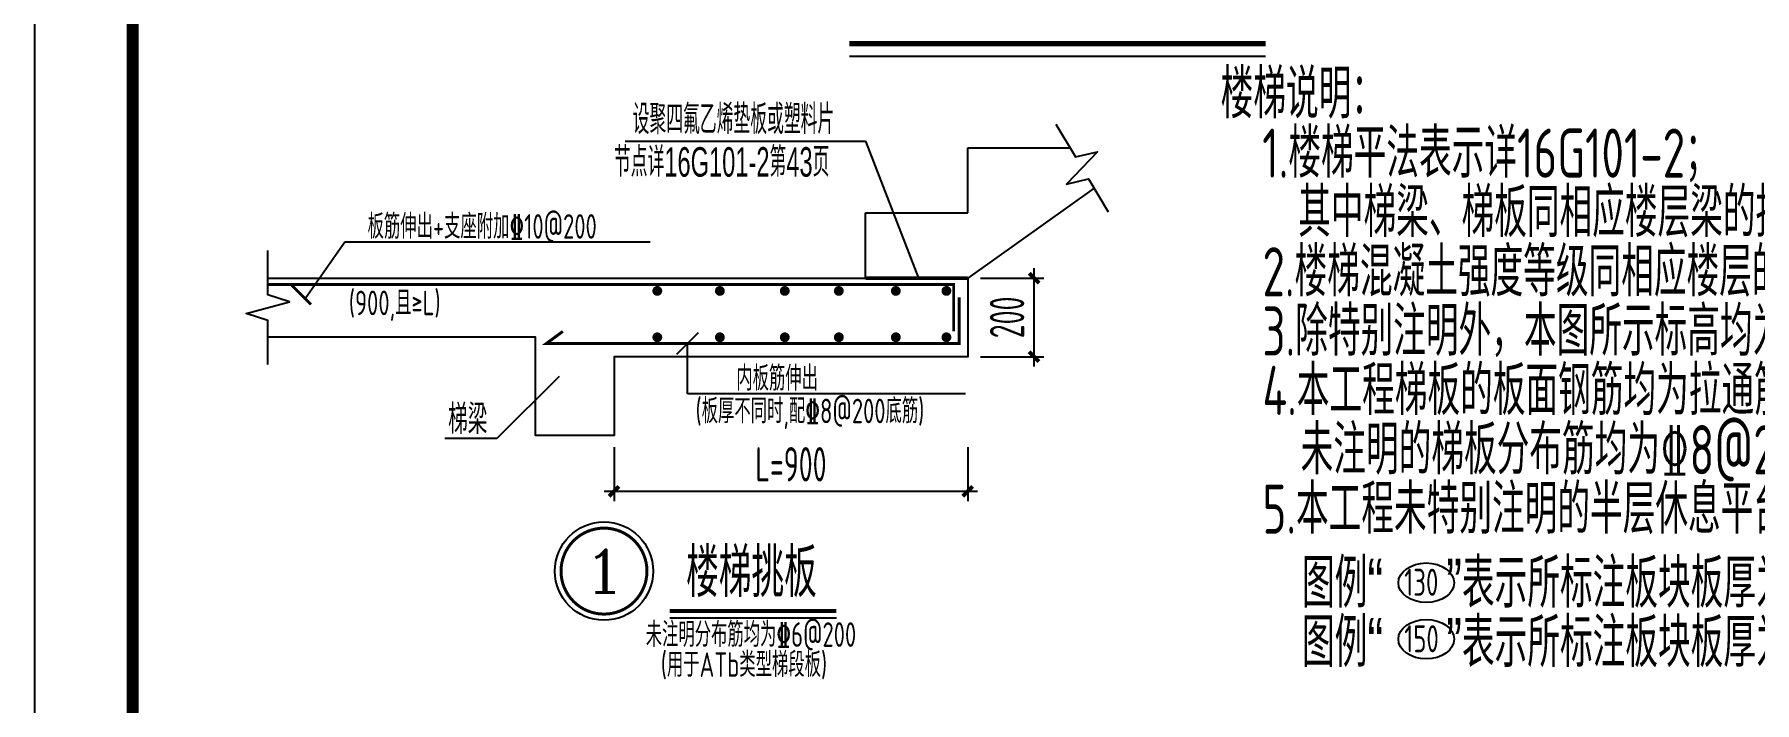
# Model space of a CAD drawing. Extents: x -441005 to 725361, y -182459 to 319313.
# Drawn here: x 437900 to 455408, y -125720 to -118919 of the extents above; entities that cross this region are included whole.
import ezdxf
from ezdxf.enums import TextEntityAlignment as Align

# ---------------------------------------------------------------- set-up
doc = ezdxf.new("R2010")
doc.units = 0
doc.header["$LTSCALE"] = 100
doc.linetypes.add('CONTINOUS', pattern=[0])
doc.layers.get('0').update_dxf_attribs({"linetype": 'CONTINUOUS'})
doc.layers.get('Defpoints').update_dxf_attribs({"linetype": 'CONTINUOUS'})
for name, color, linetype in [('B板筋标注', 7, 'CONTINUOUS'), ('D大样&索引', 7, 'CONTINUOUS'), ('REIN', 1, 'CONTINUOUS'), ('S说明&图名', 4, 'CONTINUOUS'), ('TEXT', 7, 'CONTINUOUS'), ('THIN', 7, 'CONTINUOUS'), ('图框', 7, 'CONTINUOUS')]:
    doc.layers.add(name, color=color, linetype=linetype)
doc.styles.add('COMP', font='COMPLEX', dxfattribs={"bigfont": 'hztxt'})
doc.styles.add('TSSD_Dimension', font='tssdeng.shx', dxfattribs={"width": 0.62, "bigfont": '1.shx'})
doc.styles.add('TSSD_Rein', font='Tssdeng.shx', dxfattribs={"width": 0.7, "bigfont": '1.shx'})
doc.styles.add('梁平法', font='xxxxx.shx', dxfattribs={"bigfont": 'dxfs.shx'})
doc.dimstyles.new('TSSD_25_100', dxfattribs={"dimtxt": 350, "dimasz": 100, "dimexe": 100, "dimexo": 50, "dimgap": 100, "dimtad": 1, "dimdec": 0, "dimlfac": 0.25, "dimzin": 0, "dimdsep": 46, "dimtxsty": 'TSSD_Dimension', "dimblk": 'ARCHTICK', "dimcen": 0, "dimdle": 100, "dimclrt": 7, "dimadec": 0, "dimazin": 0, "dimtfac": 1, "dimtdec": 0, "dimtix": 1, "dimtmove": 2, "dimatfit": 3, "dimfxl": 0, "dimtolj": 1, "dimtzin": 0, "dimarcsym": 0})

# ---------------------------------------------------------------- blocks, each defined once
blk = doc.blocks.new('A2+1_2')
at = {"layer": '图框'}
blk.add_lwpolyline([(0, 0), (89100, 0), (89100, 42000), (0, 42000)], close=True, dxfattribs=at)
at = {"layer": '图框', "const_width": 120}
blk.add_lwpolyline([(2500, 1000), (88100, 1000), (88100, 41000), (2500, 41000)], close=True, dxfattribs=at)
blk = doc.blocks.new('_INDEX1')
at = {"const_width": 0.035}
blk.add_lwpolyline([(-0.5, 0, 1), (0.5, 0, 1)], format="xyb", close=True, dxfattribs=at)
at = {"style": 'COMP', "width": 2.333333}
blk.add_attdef('1', text='', height=0.5, dxfattribs=at).set_placement((-0.25, -0.25), (0.25, -0.25), align=Align.FIT)
blk = doc.blocks.new('_ArchTick')
at = {"color": 0, "linetype": 'ByBlock', "const_width": 0.4}
blk.add_lwpolyline([(-0.5, -0.5), (0.5, 0.5)], dxfattribs=at)
blk = doc.blocks.new('*D1521')
at = {"layer": 'Defpoints', "color": 0}
for p in [(536106, -140155), (536700, -140155), (536106, -140955)]:
    blk.add_point(p, dxfattribs=at)
at = {"layer": 'D大样&索引', "color": 0, "lineweight": -2}
for p, q in [((536700, -141055), (536700, -140055)), ((536156, -140155), (536800, -140155)), ((536156, -140955), (536800, -140955))]:
    blk.add_line(p, q, dxfattribs=at)
at = {"layer": 'D大样&索引', "color": 0, "lineweight": -2, "xscale": 100, "yscale": 100, "zscale": 100}
for p, rotation in [((536700, -140155), 90), ((536700, -140955), 270)]:
    blk.add_blockref('_ArchTick', p, dxfattribs=dict(at, rotation=rotation))
at = {"layer": 'D大样&索引', "color": 7, "insert": (536425, -140555), "char_height": 350, "attachment_point": 5, "rotation": 90, "style": 'TSSD_Dimension'}
blk.add_mtext('\\A1;200', dxfattribs=at)
blk = doc.blocks.new('*D1522')
at = {"layer": 'Defpoints', "color": 0}
for p in [(532425, -141827), (536025, -141827), (536025, -142325)]:
    blk.add_point(p, dxfattribs=at)
at = {"layer": 'D大样&索引', "color": 0, "lineweight": -2}
for p, q in [((532425, -141877), (532425, -142425)), ((536025, -141877), (536025, -142425)), ((532325, -142325), (536125, -142325))]:
    blk.add_line(p, q, dxfattribs=at)
at = {"layer": 'D大样&索引', "color": 0, "lineweight": -2, "xscale": 100, "yscale": 100, "zscale": 100, "rotation": 180}
blk.add_blockref('_ArchTick', (532425, -142325), dxfattribs=at)
at = {"layer": 'D大样&索引', "color": 0, "lineweight": -2, "xscale": 100, "yscale": 100, "zscale": 100}
blk.add_blockref('_ArchTick', (536025, -142325), dxfattribs=at)
at = {"layer": 'D大样&索引', "color": 7, "insert": (534225, -142050), "char_height": 350, "attachment_point": 5, "style": 'TSSD_Dimension'}
blk.add_mtext('\\A1;L=900', dxfattribs=at)
blk = doc.blocks.new('A$C68C52D03')
at = {"layer": 'D大样&索引'}
for p, q in [((7345, 4722.4), (7345, 5386.4)), ((7345, 5386.4), (8385, 5386.4)), ((8630.1, 4973.7), (7345, 4058.4)), ((6305, 4058.4), (6305, 4722.4)), ((6305, 4722.4), (7345, 4722.4)), ((3184.7, 3058.6), (2550, 2425.9)), ((2550, 2425.9), (2021.5, 2425.9))]:
    blk.add_line(p, q, dxfattribs=at)
at = {"layer": 'D大样&索引', "color": 7}
for p, q in [((1006.1, 4426.1), (602.3, 3848)), ((4113, 4426.1), (1006.1, 4426.1)), ((4382.3, 3284.3), (4602.6, 3504.6)), ((4492.5, 2880.4), (4492.5, 3394.4)), ((7321.6, 2880.4), (4492.5, 2880.4))]:
    blk.add_line(p, q, dxfattribs=at)
at = {"layer": 'D大样&索引'}
blk.add_lwpolyline([(220, 4058.4), (7345, 4058.4), (7345, 3258.4), (3745, 3258.4), (3745, 2458.4), (2945, 2458.4), (2945, 3458.4), (220, 3458.4)], dxfattribs=at)
at = {"layer": 'D大样&索引', "const_width": 40}
blk.add_lwpolyline([(6305, 4058.4), (7345, 4058.4)], dxfattribs=at)
at = {"layer": 'D大样&索引', "color": 7, "const_width": 40}
blk.add_lwpolyline([(4311.8, 671.8), (6008, 671.8)], dxfattribs=at)
at = {"layer": 'D大样&索引', "color": 7}
blk.add_lwpolyline([(4311.8, 601.7), (6008, 601.7)], dxfattribs=at)
at = {"layer": 'D大样&索引', "color": 3}
blk.add_circle((3642.3, 1076.6), 500, dxfattribs=at)
at = {"layer": 'REIN', "color": 1, "const_width": 30}
for points in [[(7201.2, 3516.5), (7201.2, 3993.4), (220, 3993.4)], [(456.9, 3993.4), (659.7, 3790.6)], [(3223.6, 3516.4), (3057.9, 3394.4), (7256.4, 3394.4), (7256.4, 3864.7)]]:
    blk.add_lwpolyline(points, dxfattribs=at)
at = {"layer": 'REIN', "color": 1, "const_width": 50}
for points in [[(4159.9, 3928.4, 1), (4209.9, 3928.4, 1)], [(4796.9, 3928.4, 1), (4846.9, 3928.4, 1)], [(5457.3, 3928.4, 1), (5507.3, 3928.4, 1)], [(6007.3, 3928.4, 1), (6057.3, 3928.4, 1)], [(6587.7, 3928.4, 1), (6637.7, 3928.4, 1)], [(7102.5, 3928.4, 1), (7152.5, 3928.4, 1)], [(4159.9, 3456.5, -1), (4209.9, 3456.5, -1)], [(4796.9, 3456.5, -1), (4846.9, 3456.5, -1)], [(5457.3, 3456.5, -1), (5507.3, 3456.5, -1)], [(6007.3, 3456.5, -1), (6057.3, 3456.5, -1)], [(6587.7, 3456.5, -1), (6637.7, 3456.5, -1)], [(7102.5, 3456.5, -1), (7152.5, 3456.5, -1)]]:
    blk.add_lwpolyline(points, format="xyb", close=True, dxfattribs=at)
at = {"layer": 'TEXT'}
for p, q in [((3857.5, 5454), (6304.5, 5454)), ((6304.5, 5454), (6842.5, 4058.4))]:
    blk.add_line(p, q, dxfattribs=at)
at = {"layer": 'THIN'}
for points in [[(8242.1, 5627.2), (8441.2, 5291.8), (8666.1, 5344), (8349, 5016.2), (8573.9, 5068.3), (8773, 4732.9)], [(220, 3178.4), (220, 3628.4), (0, 3698.4), (440, 3818.4), (220, 3888.4), (220, 4338.4)]]:
    blk.add_lwpolyline(points, dxfattribs=at)
at = {"layer": 'D大样&索引', "color": 7}
ref = blk.add_blockref('_INDEX1', (3642.3, 1076.6), dxfattribs=dict(at, xscale=-875, yscale=875, zscale=875))
ref.add_attrib('1', '1', dxfattribs={"layer": '0', "height": 437.5, "style": 'COMP', "width": 2.333333}).set_placement((3423.6, 857.9), (3861.1, 857.9), align=Align.FIT)
at = {"layer": 'D大样&索引', "color": 7, "style": 'TSSD_Rein', "width": 0.7}
for s, height, p in [('板筋伸出+支座附加%%13210@200', 250, (1236.5, 4459.8)), ('(900,且≥L)', 250, (1045.7, 3681.4)), ('内板筋伸出', 250, (4989.1, 2914.2)), ('(板厚不同时,配%%1328@200底筋)', 250, (4574.2, 2581.8)), ('楼梯挑板', 500, (4478.2, 811.7)), ('未注明分布筋均为%%1326@200', 250, (4067.3, 305.8)), ('(用于ATb类型梯段板)', 250, (4220.3, 0))]:
    blk.add_text(s, height=height, dxfattribs=at).set_placement(p)
at = {"layer": 'D大样&索引', "style": 'TSSD_Rein', "width": 0.7}
blk.add_text('梯梁', height=300, dxfattribs=at).set_placement((2056.3, 2473.5))
at = {"layer": 'TEXT', "style": '梁平法', "width": 0.6}
for s, p in [('设聚四氟乙烯垫板或塑料片', (3933.9, 5525.7)), ('节点详16G101-2第43页', (3743.4, 5091.5))]:
    blk.add_text(s, height=300, dxfattribs=at).set_placement(p)
at = {"layer": 'D大样&索引'}
dim = blk.add_linear_dim(base=(8019.9, 4058.4), p1=(7425.8, 3258.4), p2=(7425.8, 4058.4), angle=90, dimstyle='TSSD_25_100', dxfattribs=at)
dim.commit()
dim.dimension.update_dxf_attribs({"geometry": '*D1521', "text_midpoint": (7744.9, 3658.4), "insert": (-528680, 144213.9)})
at = {"layer": 'D大样&索引', "color": 3}
dim = blk.add_linear_dim(base=(7345, 1888.9), p1=(3745, 2387.1), p2=(7345, 2387.1), text='L=<>', dimstyle='TSSD_25_100', dxfattribs=at)
dim.commit()
dim.dimension.update_dxf_attribs({"geometry": '*D1522', "text_midpoint": (5545, 2163.9), "insert": (-528680, 144213.9)})

msp = doc.modelspace()

# ---------------------------------------------------------------- linework, layer by layer
at = {"layer": 'B板筋标注', "color": 2, "linetype": 'CONTINOUS', "ltscale": 5}
for centre in [(452066.5, -124500), (452066.5, -125075)]:
    msp.add_ellipse(centre, major_axis=(-283.5, 0), ratio=0.7083334, dxfattribs=at)
at = {"layer": 'S说明&图名'}
msp.add_line((446194.8, -119139.2), (450430.2, -119139.2), dxfattribs=at)
msp.add_lwpolyline([(446194.8, -119013.2, 52.5, 52.5, 0), (450430.2, -119013.2, 0, 0, 0)], format="xyseb", dxfattribs=at)

# ---------------------------------------------------------------- block references
at = {"rotation": 270}
msp.add_blockref('A2+1_2', (437900, -44850), dxfattribs=at)
at = {"layer": 'D大样&索引'}
msp.add_blockref('A$C68C52D03', (440055, -125458.4), dxfattribs=at)

# ---------------------------------------------------------------- texts
at = {"layer": 'B板筋标注', "color": 2, "linetype": 'CONTINOUS', "ltscale": 5, "style": 'TSSD_Rein', "width": 0.7}
for s, p in [('130', (451842.5, -124632.9)), ('150', (451842.5, -125207.9))]:
    msp.add_text(s, height=275, dxfattribs=at).set_placement(p)
at = {"layer": 'S说明&图名', "color": 4, "style": 'TSSD_Rein', "width": 0.7}
for s, p in [('楼梯说明：', (449973.8, -119923.6)), ('1.楼梯平法表示详16G101-2；', (450397.3, -120527.4)), ('其中梯梁、梯板同相应楼层梁的抗震等级，梯柱同相应楼层柱墙的抗震等级。', (450763.1, -121131.2)), ('2.楼梯混凝土强度等级同相应楼层的梁板混凝土，栏杆预埋件配合建施施工。', (450399.4, -121735.1)), ('未注明的梯板分布筋均为%%1328@200。', (450788.2, -123546.6)), ('5.本工程未特别注明的半层休息平台板厚均为120mm，对应配筋为双层双向%%1328@200；', (450399.4, -124150.5))]:
    msp.add_text(s, height=500, dxfattribs=at).set_placement(p, align=Align.BOTTOM_LEFT)
at = {"layer": 'S说明&图名', "color": 2, "style": 'TSSD_Rein', "width": 0.7}
for s, p in [('3.除特别注明外，本图所示标高均为建筑标高，结构标高 H=建筑标高-50mm。', (450399.4, -122338.9)), ('4.本工程梯板的板面钢筋均为拉通筋，其与梯梁连接的方式为固接；', (450399.4, -122942.8))]:
    msp.add_text(s, height=500, dxfattribs=at).set_placement(p, align=Align.BOTTOM_LEFT)
at = {"layer": 'S说明&图名', "color": 4, "style": 'TSSD_Rein', "width": 0.7}
for s, p in [('图例“   ”表示所标注板块板厚为130mm，其对应的配筋为双层双向%%1328@200。', (450801.8, -124754.3)), ('图例“   ”表示所标注板块板厚为150mm，其对应的配筋为双层双向%%13210@200。', (450801.8, -125358.2))]:
    msp.add_text(s, height=500, dxfattribs=at).set_placement(p)

doc.saveas('drawing.dxf')
